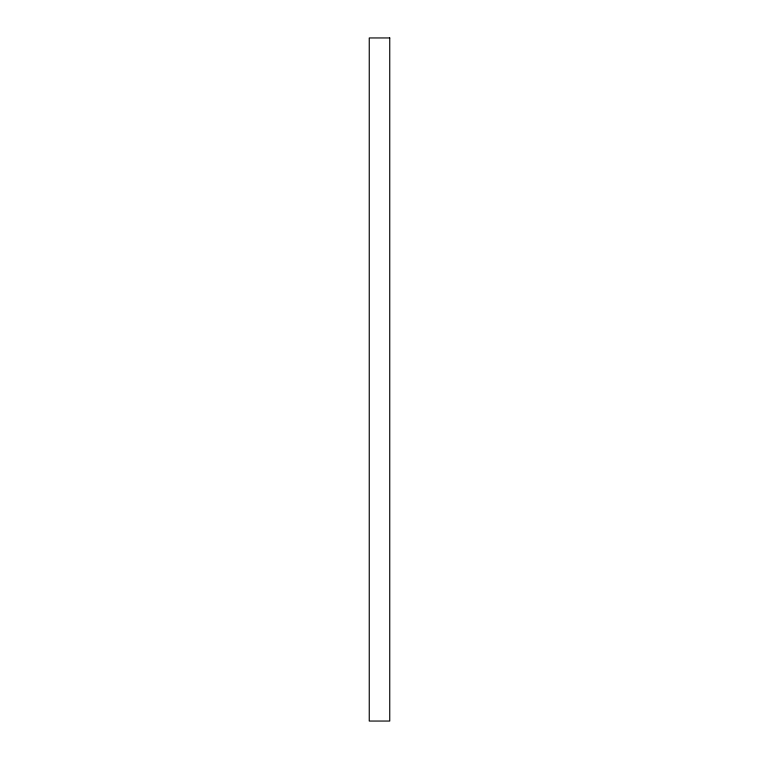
<?xml version="1.0" encoding="UTF-8"?>
<svg xmlns="http://www.w3.org/2000/svg" width="759" height="759" viewBox="0 0 759 759"><rect width="100%" height="100%" fill="white"/><g stroke="black" fill="none" stroke-linecap="round" stroke-linejoin="round"><path stroke-width="1.14" d="M389.747 37.95L369.253 37.95L369.253 721.05L389.747 721.05L389.747 37.95"/></g></svg>
